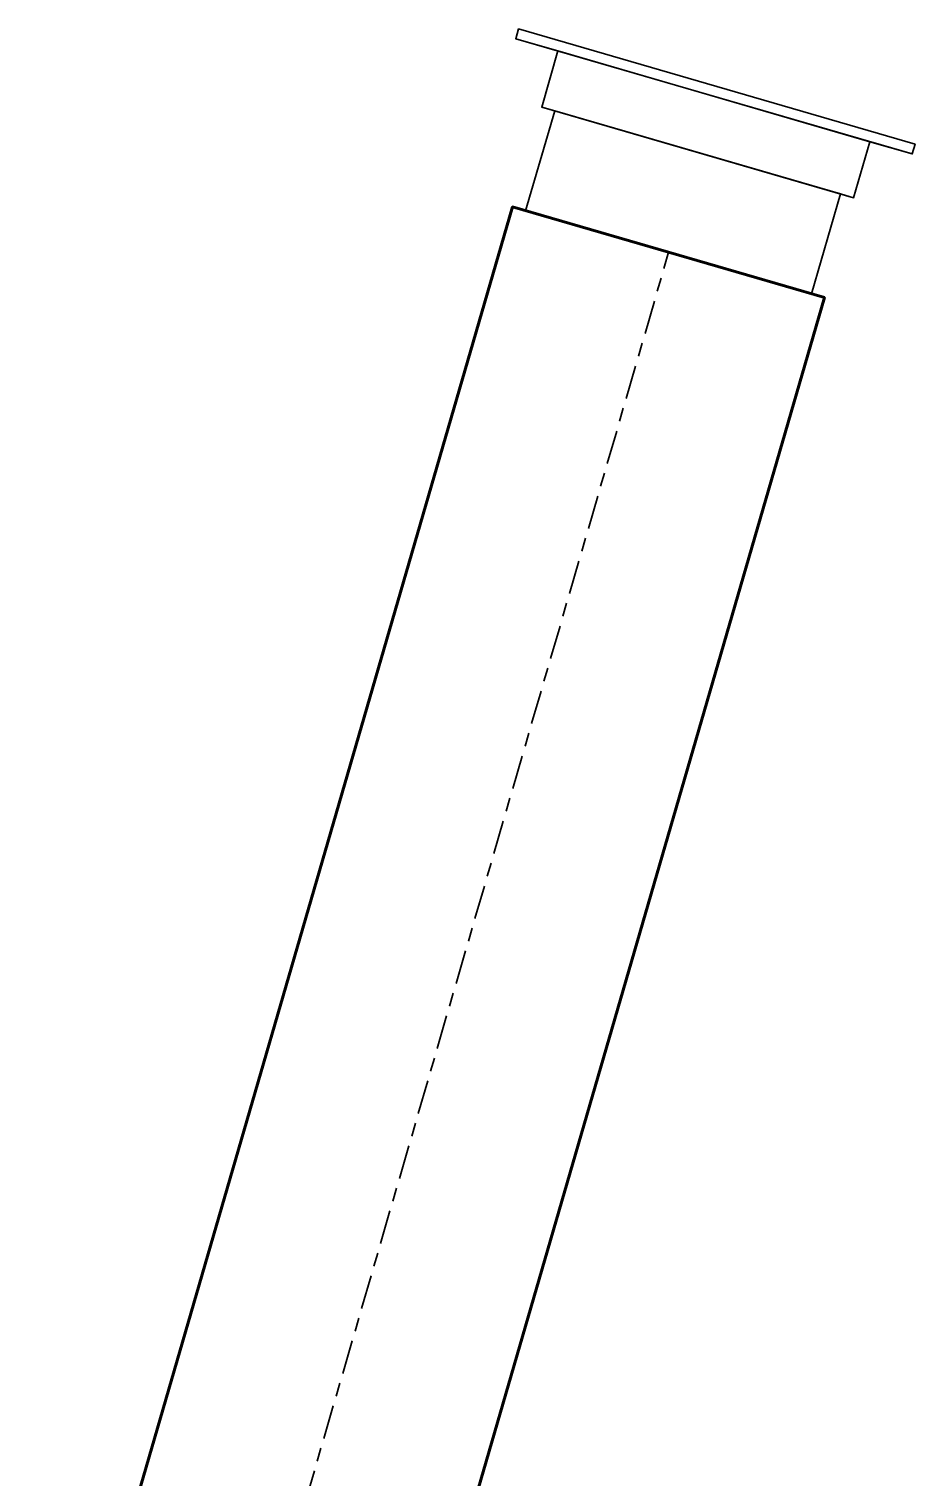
# Model space of a CAD drawing. Header units: inches. Extents: x -1654 to 1344, y -1538 to 36.
# Drawn here: x -279.89 to -263.53, y -647.59 to -620.85 of the extents above; entities that cross this region are included whole.
import ezdxf

# ---------------------------------------------------------------- set-up
doc = ezdxf.new("R2010")
doc.units = ezdxf.units.IN
doc.header["$MEASUREMENT"] = 0
doc.linetypes.add('Center', pattern=[1.25, 0.25, -0.1875, 0.625, -0.1875])
for name, color, linetype, lineweight in [('M-HVAC-CDFF', 3, 'Continuous', 30), ('M-HVAC-CDFF-SA', 3, 'Continuous', 30), ('M-HVAC-DUCT', 1, 'Center', 30), ('M-HVAC-DUCT-SA', 1, 'Continuous', 50)]:
    doc.layers.add(name, color=color, linetype=linetype, lineweight=lineweight)

# ---------------------------------------------------------------- blocks, each defined once
blk = doc.blocks.new('Supply Diffuser - Sidewall - 6 x 6-950872-_3D_')
at = {"layer": 'M-HVAC-CDFF'}
mesh = blk.add_polyface(dxfattribs=at)
corners = [(-2.75, 3, 2.75), (2.75, 3, 2.75), (2.75, 3, -2.75), (-2.75, 3, -2.75)]
mesh.append_faces([[corners[k] for k in face] for face in [(1, 2, 3, 0)]])
mesh = blk.add_polyface(dxfattribs=at)
corners = [(-2.75, 3, 2.75), (-2.75, 3, -2.75), (-2.75, 1.078125, -2.75), (-2.75, 1.078125, 2.75)]
mesh.append_faces([[corners[k] for k in face] for face in [(2, 3, 0, 1)]])
mesh = blk.add_polyface(dxfattribs=at)
corners = [(-2.75, 3, -2.75), (2.75, 3, -2.75), (2.75, 1.078125, -2.75), (-2.75, 1.078125, -2.75)]
mesh.append_faces([[corners[k] for k in face] for face in [(1, 2, 3, 0)]])
mesh = blk.add_polyface(dxfattribs=at)
corners = [(2.75, 3, 2.75), (-2.75, 3, 2.75), (-2.75, 1.078125, 2.75), (2.75, 1.078125, 2.75)]
mesh.append_faces([[corners[k] for k in face] for face in [(1, 2, 3, 0)]])
mesh = blk.add_polyface(dxfattribs=at)
corners = [(2.75, 3, -2.75), (2.75, 3, 2.75), (2.75, 1.078125, 2.75), (2.75, 1.078125, -2.75)]
mesh.append_faces([[corners[k] for k in face] for face in [(2, 3, 0, 1)]])
mesh = blk.add_polyface(dxfattribs=at)
corners = [(-3, 1.078125, 3), (3, 1.078125, 3), (3, 1.078125, -3), (-3, 1.078125, -3), (-2.75, 1.078125, 2.75), (-2.75, 1.078125, -2.75), (2.75, 1.078125, -2.75), (2.75, 1.078125, 2.75)]
mesh.append_faces([[corners[k] for k in face] for face in [(3, 5, 6, 2), (2, 6, 7, 1)]], dxfattribs={"vtx0": -1, "vtx2": -1})
mesh.append_faces([[corners[k] for k in face] for face in [(4, 5, 3, 0), (7, 4, 0, 1)]], dxfattribs={"vtx1": -1, "vtx3": -1})
mesh = blk.add_polyface(dxfattribs=at)
corners = [(-3, 1.078125, 3), (-3, 1.078125, -3), (-3, 0, -3), (-3, 0, 3)]
mesh.append_faces([[corners[k] for k in face] for face in [(2, 3, 0, 1)]])
mesh = blk.add_polyface(dxfattribs=at)
corners = [(-3, 1.078125, -3), (3, 1.078125, -3), (3, 0, -3), (-3, 0, -3)]
mesh.append_faces([[corners[k] for k in face] for face in [(2, 3, 0, 1)]])
mesh = blk.add_polyface(dxfattribs=at)
corners = [(3, 1.078125, 3), (-3, 1.078125, 3), (-3, 0, 3), (3, 0, 3)]
mesh.append_faces([[corners[k] for k in face] for face in [(2, 3, 0, 1)]])
mesh = blk.add_polyface(dxfattribs=at)
corners = [(3, 1.078125, -3), (3, 1.078125, 3), (3, 0, 3), (3, 0, -3)]
mesh.append_faces([[corners[k] for k in face] for face in [(2, 3, 0, 1)]])
mesh = blk.add_polyface(dxfattribs=at)
corners = [(3.8125, 0, 3.8125), (3.8125, 0, -3.8125), (-3.8125, 0, -3.8125), (-3.8125, 0, 3.8125), (-3, 0, 3), (-3, 0, -3), (3, 0, -3), (3, 0, 3)]
mesh.append_faces([[corners[k] for k in face] for face in [(3, 4, 5, 2), (2, 5, 6, 1)]], dxfattribs={"vtx0": -1, "vtx2": -1})
mesh.append_faces([[corners[k] for k in face] for face in [(7, 4, 3, 0), (6, 7, 0, 1)]], dxfattribs={"vtx1": -1, "vtx3": -1})
mesh = blk.add_polyface(dxfattribs=at)
corners = [(-3.8125, -0.1875, 3.8125), (3.8125, -0.1875, 3.8125), (3.8125, 0, 3.8125), (-3.8125, 0, 3.8125)]
mesh.append_faces([[corners[k] for k in face] for face in [(0, 1, 2, 3)]])
mesh = blk.add_polyface(dxfattribs=at)
corners = [(-3.8125, -0.1875, -3.8125), (-3.8125, -0.1875, 3.8125), (-3.8125, 0, 3.8125), (-3.8125, 0, -3.8125)]
mesh.append_faces([[corners[k] for k in face] for face in [(0, 1, 2, 3)]])
mesh = blk.add_polyface(dxfattribs=at)
corners = [(3.8125, -0.1875, -3.8125), (-3.8125, -0.1875, -3.8125), (-3.8125, 0, -3.8125), (3.8125, 0, -3.8125)]
mesh.append_faces([[corners[k] for k in face] for face in [(0, 1, 2, 3)]])
mesh = blk.add_polyface(dxfattribs=at)
corners = [(3.8125, -0.1875, 3.8125), (-3.8125, -0.1875, 3.8125), (-3.8125, -0.1875, -3.8125), (3.8125, -0.1875, -3.8125)]
mesh.append_faces([[corners[k] for k in face] for face in [(2, 3, 0, 1)]])
mesh = blk.add_polyface(dxfattribs=at)
corners = [(3.8125, -0.1875, 3.8125), (3.8125, -0.1875, -3.8125), (3.8125, 0, -3.8125), (3.8125, 0, 3.8125)]
mesh.append_faces([[corners[k] for k in face] for face in [(0, 1, 2, 3)]])

msp = doc.modelspace()

# ---------------------------------------------------------------- linework, layer by layer
at = {"layer": 'M-HVAC-DUCT', "color": 5}
msp.add_line((-277.009, -655.702, 1332), (-268.076, -624.974, 1332), dxfattribs=at)

# ---------------------------------------------------------------- block references
at = {"layer": 'M-HVAC-CDFF-SA', "rotation": 163.7901312840834}
msp.add_blockref('Supply Diffuser - Sidewall - 6 x 6-950872-_3D_', (-267.239, -622.093, 1332), dxfattribs=at)

# ---------------------------------------------------------------- meshes
at = {"layer": 'M-HVAC-DUCT-SA', "color": 8}
mesh = msp.add_polyface(dxfattribs=at)
corners = [(-274.128, -656.539, 1329), (-279.89, -654.864, 1329), (-270.957, -624.136, 1329), (-265.195, -625.811, 1329)]
mesh.append_faces([[corners[k] for k in face] for face in [(3, 0, 1, 2)]], dxfattribs={"color": 8})
mesh = msp.add_polyface(dxfattribs=at)
corners = [(-279.89, -654.864, 1335), (-274.128, -656.539, 1335), (-265.195, -625.811, 1335), (-270.957, -624.136, 1335)]
mesh.append_faces([[corners[k] for k in face] for face in [(0, 1, 2, 3)]], dxfattribs={"color": 8})
mesh = msp.add_polyface(dxfattribs=at)
corners = [(-279.89, -654.864, 1329), (-279.89, -654.864, 1335), (-270.957, -624.136, 1335), (-270.957, -624.136, 1329)]
mesh.append_faces([[corners[k] for k in face] for face in [(3, 0, 1, 2)]], dxfattribs={"color": 8})
mesh = msp.add_polyface(dxfattribs=at)
corners = [(-270.957, -624.136, 1329), (-270.957, -624.136, 1335), (-265.195, -625.811, 1335), (-265.195, -625.811, 1329)]
mesh.append_faces([[corners[k] for k in face] for face in [(3, 0, 1, 2)]], dxfattribs={"color": 8})
mesh = msp.add_polyface(dxfattribs=at)
corners = [(-274.128, -656.539, 1335), (-274.128, -656.539, 1329), (-265.195, -625.811, 1329), (-265.195, -625.811, 1335)]
mesh.append_faces([[corners[k] for k in face] for face in [(3, 0, 1, 2)]], dxfattribs={"color": 8})

doc.saveas('drawing.dxf')
